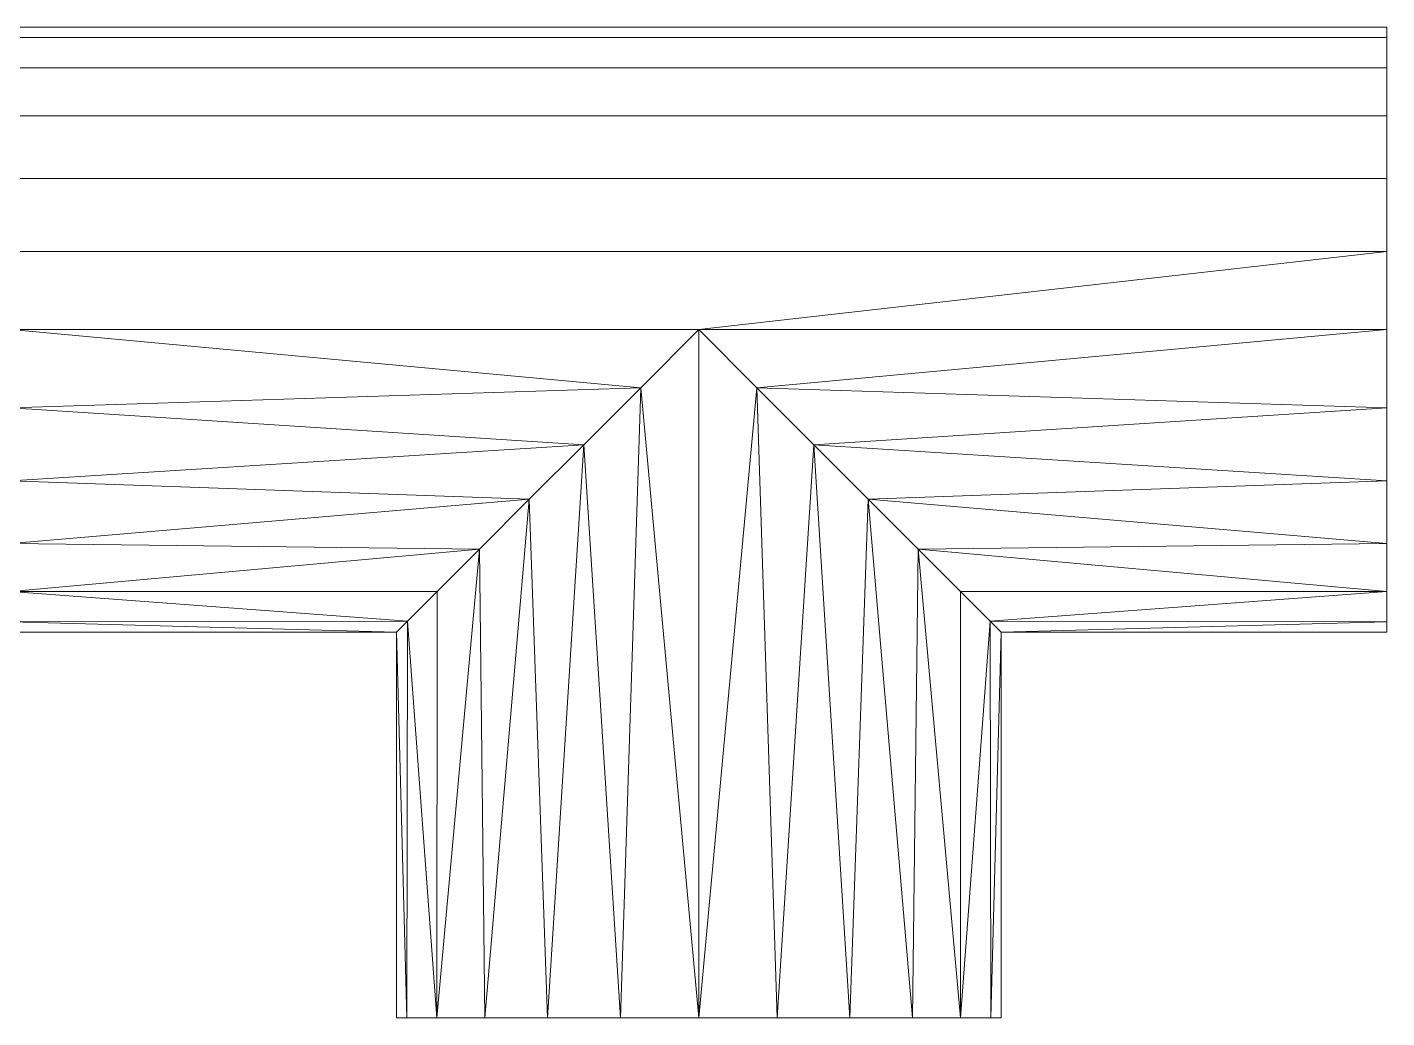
# Model space of a CAD drawing. Header units: inches. Extents: x -3326 to -59, y 8 to 1043.
# Drawn here: x -1359.085 to -1356.129, y 376.139 to 378.293 of the extents above; entities that cross this region are included whole.
import ezdxf

# ---------------------------------------------------------------- set-up
doc = ezdxf.new("R2010")
doc.units = ezdxf.units.IN
doc.header["$MEASUREMENT"] = 0
doc.layers.add('F-SPRN', color=10, linetype='Continuous', lineweight=9)
doc.layers.add('P-PIPE', color=10, linetype='Continuous', lineweight=9)

# ---------------------------------------------------------------- blocks, each defined once
blk = doc.blocks.new('Tee - Welded - Generic - Standard-1086689-05 - Fourth Level')
at = {"layer": 'P-PIPE'}
mesh = blk.add_polyface(dxfattribs=at)
corners = [(-1.4961, -0.6575), (-1.4961, -0.6351, 0.1702), (-1.4961, -0.5694, 0.3287), (-1.4961, -0.4649, 0.4649), (-1.4961, -0.3287, 0.5694), (-1.4961, -0.1702, 0.6351), (-1.4961, 0, 0.6575), (-1.4961, 0.1702, 0.6351), (-1.4961, 0.3287, 0.5694), (-1.4961, 0.4649, 0.4649), (-1.4961, 0.5694, 0.3287), (-1.4961, 0.6351, 0.1702), (-1.4961, 0.6575), (-1.4961, 0.6351, -0.1702), (-1.4961, 0.5694, -0.3287), (-1.4961, 0.4649, -0.4649), (-1.4961, 0.3287, -0.5694), (-1.4961, 0.1702, -0.6351), (-1.4961, 0, -0.6575), (-1.4961, -0.1702, -0.6351), (-1.4961, -0.3287, -0.5694), (-1.4961, -0.4649, -0.4649), (-1.4961, -0.5694, -0.3287), (-1.4961, -0.6351, -0.1702)]
mesh.append_faces([[corners[k] for k in face] for face in [(20, 17, 18, 19)]], dxfattribs={"vtx0": -1})
mesh.append_faces([[corners[k] for k in face] for face in [(23, 17, 20), (11, 23, 8, 10)]], dxfattribs={"vtx0": -1, "vtx1": -1, "vtx2": -1})
mesh.append_faces([[corners[k] for k in face] for face in [(17, 23, 11, 14)]], dxfattribs={"vtx0": -1, "vtx1": -1, "vtx2": -1, "vtx3": -1})
mesh.append_faces([[corners[k] for k in face] for face in [(16, 17, 14, 15), (9, 10, 8)]], dxfattribs={"vtx1": -1})
mesh.append_faces([[corners[k] for k in face] for face in [(7, 8, 3, 6)]], dxfattribs={"vtx1": -1, "vtx2": -1})
mesh.append_faces([[corners[k] for k in face] for face in [(23, 0, 3, 8)]], dxfattribs={"vtx1": -1, "vtx2": -1, "vtx3": -1})
mesh.append_faces([[corners[k] for k in face] for face in [(12, 13, 14, 11)]], dxfattribs={"vtx2": -1})
mesh.append_faces([[corners[k] for k in face] for face in [(20, 21, 22, 23), (0, 1, 2, 3), (3, 4, 5, 6)]], dxfattribs={"vtx3": -1})
mesh = blk.add_polyface(dxfattribs=at)
corners = [(-1.4961, 0.6575), (-1.4961, 0.6351, 0.1702), (-1.4961, 0.5694, 0.3287), (-1.4961, 0.4649, 0.4649), (-1.4961, 0.3287, 0.5694), (-1.4961, 0.1702, 0.6351), (-1.4961, 0, 0.6575), (-1.4961, -0.1702, 0.6351), (-1.4961, -0.3287, 0.5694), (-1.4961, -0.4649, 0.4649), (-1.4961, -0.5694, 0.3287), (-1.4961, -0.6351, 0.1702), (-1.4961, -0.6575), (-0.6575, -0.6575), (-0.6336, -0.6336, 0.1755), (-0.5691, -0.5691, 0.3293), (-0.4771, -0.4771, 0.4524), (-0.3685, -0.3685, 0.5445), (-0.2501, -0.2501, 0.608), (-0.1263, -0.1263, 0.6452), (0, 0, 0.6575), (0.1263, -0.1263, 0.6452), (0.2501, -0.2501, 0.608), (0.3685, -0.3685, 0.5445), (0.4771, -0.4771, 0.4524), (0.5691, -0.5691, 0.3293), (0.6336, -0.6336, 0.1755), (0.6575, -0.6575), (1.4961, -0.6575), (1.4961, -0.6351, 0.1702), (1.4961, -0.5694, 0.3287), (1.4961, -0.4649, 0.4649), (1.4961, -0.3287, 0.5694), (1.4961, -0.1702, 0.6351), (1.4961, 0, 0.6575), (1.4961, 0.1702, 0.6351), (1.4961, 0.3287, 0.5694), (1.4961, 0.4649, 0.4649), (1.4961, 0.5694, 0.3287), (1.4961, 0.6351, 0.1702), (1.4961, 0.6575)]
mesh.append_faces([[corners[k] for k in face] for face in [(13, 11, 12)]], dxfattribs={"vtx0": -1})
mesh.append_faces([[corners[k] for k in face] for face in [(27, 29, 26), (25, 30, 24), (11, 14, 10), (9, 17, 8), (16, 10, 15), (23, 32, 22), (21, 34, 20), (22, 33, 21), (33, 22, 32), (19, 7, 18), (7, 19, 6)]], dxfattribs={"vtx0": -1, "vtx1": -1})
mesh.append_faces([[corners[k] for k in face] for face in [(30, 25, 26), (24, 30, 31), (8, 17, 18), (21, 33, 34), (18, 7, 8), (20, 5, 6)]], dxfattribs={"vtx0": -1, "vtx2": -1})
mesh.append_faces([[corners[k] for k in face] for face in [(20, 34, 35, 5)]], dxfattribs={"vtx0": -1, "vtx2": -1, "vtx3": -1})
mesh.append_faces([[corners[k] for k in face] for face in [(28, 29, 27)]], dxfattribs={"vtx1": -1})
mesh.append_faces([[corners[k] for k in face] for face in [(29, 30, 26), (31, 32, 23), (23, 24, 31), (13, 14, 11), (14, 15, 10), (16, 17, 9), (9, 10, 16), (19, 20, 6)]], dxfattribs={"vtx1": -1, "vtx2": -1})
mesh.append_faces([[corners[k] for k in face] for face in [(38, 39, 1, 2), (36, 37, 3, 4), (37, 38, 2, 3), (35, 36, 4, 5)]], dxfattribs={"vtx1": -1, "vtx3": -1})
mesh.append_faces([[corners[k] for k in face] for face in [(39, 40, 0, 1)]], dxfattribs={"vtx3": -1})
mesh = blk.add_polyface(dxfattribs=at)
corners = [(-1.4961, -0.6575), (-1.4961, -0.6351, -0.1702), (-1.4961, -0.5694, -0.3287), (-1.4961, -0.4649, -0.4649), (-1.4961, -0.3287, -0.5694), (-1.4961, -0.1702, -0.6351), (-1.4961, 0, -0.6575), (-1.4961, 0.1702, -0.6351), (-1.4961, 0.3287, -0.5694), (-1.4961, 0.4649, -0.4649), (-1.4961, 0.5694, -0.3287), (-1.4961, 0.6351, -0.1702), (-1.4961, 0.6575), (1.4961, 0.6575), (1.4961, 0.6351, -0.1702), (1.4961, 0.5694, -0.3287), (1.4961, 0.4649, -0.4649), (1.4961, 0.3287, -0.5694), (1.4961, 0.1702, -0.6351), (1.4961, 0, -0.6575), (1.4961, -0.1702, -0.6351), (1.4961, -0.3287, -0.5694), (1.4961, -0.4649, -0.4649), (1.4961, -0.5694, -0.3287), (1.4961, -0.6351, -0.1702), (1.4961, -0.6575), (0.6575, -0.6575), (0.6336, -0.6336, -0.1755), (0.5691, -0.5691, -0.3293), (0.4771, -0.4771, -0.4524), (0.3685, -0.3685, -0.5445), (0.2501, -0.2501, -0.608), (0.1263, -0.1263, -0.6452), (0, 0, -0.6575), (-0.1263, -0.1263, -0.6452), (-0.2501, -0.2501, -0.608), (-0.3685, -0.3685, -0.5445), (-0.4771, -0.4771, -0.4524), (-0.5691, -0.5691, -0.3293), (-0.6336, -0.6336, -0.1755), (-0.6575, -0.6575)]
mesh.append_faces([[corners[k] for k in face] for face in [(1, 40, 0)]], dxfattribs={"vtx0": -1})
mesh.append_faces([[corners[k] for k in face] for face in [(33, 19, 32), (6, 34, 5), (32, 20, 31), (24, 27, 23), (27, 24, 26), (36, 4, 35), (3, 37, 2), (38, 2, 37), (21, 31, 20)]], dxfattribs={"vtx0": -1, "vtx1": -1})
mesh.append_faces([[corners[k] for k in face] for face in [(35, 4, 5), (6, 33, 34), (23, 28, 29), (29, 22, 23), (21, 30, 31), (23, 27, 28), (36, 3, 4), (3, 36, 37), (39, 1, 2)]], dxfattribs={"vtx0": -1, "vtx2": -1})
mesh.append_faces([[corners[k] for k in face] for face in [(13, 14, 11, 12)]], dxfattribs={"vtx1": -1})
mesh.append_faces([[corners[k] for k in face] for face in [(19, 20, 32), (34, 35, 5), (6, 7, 33), (21, 22, 30), (29, 30, 22), (39, 40, 1), (38, 39, 2)]], dxfattribs={"vtx1": -1, "vtx2": -1})
mesh.append_faces([[corners[k] for k in face] for face in [(18, 19, 33, 7)]], dxfattribs={"vtx1": -1, "vtx2": -1, "vtx3": -1})
mesh.append_faces([[corners[k] for k in face] for face in [(15, 16, 9, 10), (14, 15, 10, 11), (16, 17, 8, 9), (17, 18, 7, 8)]], dxfattribs={"vtx1": -1, "vtx3": -1})
mesh.append_faces([[corners[k] for k in face] for face in [(24, 25, 26)]], dxfattribs={"vtx2": -1})
mesh = blk.add_polyface(dxfattribs=at)
corners = [(-0.6575, -1.4961), (-0.6351, -1.4961, 0.1702), (-0.5694, -1.4961, 0.3287), (-0.4649, -1.4961, 0.4649), (-0.3287, -1.4961, 0.5694), (-0.1702, -1.4961, 0.6351), (0, -1.4961, 0.6575), (0.1702, -1.4961, 0.6351), (0.3287, -1.4961, 0.5694), (0.4649, -1.4961, 0.4649), (0.5694, -1.4961, 0.3287), (0.6351, -1.4961, 0.1702), (0.6575, -1.4961), (0.6575, -0.6575), (0.6336, -0.6336, 0.1755), (0.5691, -0.5691, 0.3293), (0.4771, -0.4771, 0.4524), (0.3685, -0.3685, 0.5445), (0.2501, -0.2501, 0.608), (0.1263, -0.1263, 0.6452), (0, 0, 0.6575), (-0.1263, -0.1263, 0.6452), (-0.2501, -0.2501, 0.608), (-0.3685, -0.3685, 0.5445), (-0.4771, -0.4771, 0.4524), (-0.5691, -0.5691, 0.3293), (-0.6336, -0.6336, 0.1755), (-0.6575, -0.6575)]
mesh.append_faces([[corners[k] for k in face] for face in [(13, 11, 12)]], dxfattribs={"vtx0": -1})
mesh.append_faces([[corners[k] for k in face] for face in [(22, 5, 21), (24, 3, 23), (8, 18, 7), (17, 9, 16)]], dxfattribs={"vtx0": -1, "vtx1": -1})
mesh.append_faces([[corners[k] for k in face] for face in [(24, 2, 3), (26, 1, 2), (22, 4, 5), (6, 20, 21), (21, 5, 6), (19, 6, 7), (16, 9, 10), (17, 8, 9), (6, 19, 20)]], dxfattribs={"vtx0": -1, "vtx2": -1})
mesh.append_faces([[corners[k] for k in face] for face in [(26, 27, 1), (3, 4, 23), (25, 26, 2), (24, 25, 2), (22, 23, 4), (10, 11, 14), (18, 19, 7), (17, 18, 8), (13, 14, 11), (15, 16, 10), (14, 15, 10)]], dxfattribs={"vtx1": -1, "vtx2": -1})
mesh.append_faces([[corners[k] for k in face] for face in [(27, 0, 1)]], dxfattribs={"vtx2": -1})
mesh = blk.add_polyface(dxfattribs=at)
corners = [(0.6575, -1.4961), (0.6351, -1.4961, -0.1702), (0.5694, -1.4961, -0.3287), (0.4649, -1.4961, -0.4649), (0.3287, -1.4961, -0.5694), (0.1702, -1.4961, -0.6351), (0, -1.4961, -0.6575), (-0.1702, -1.4961, -0.6351), (-0.3287, -1.4961, -0.5694), (-0.4649, -1.4961, -0.4649), (-0.5694, -1.4961, -0.3287), (-0.6351, -1.4961, -0.1702), (-0.6575, -1.4961), (-0.6575, -0.6575), (-0.6336, -0.6336, -0.1755), (-0.5691, -0.5691, -0.3293), (-0.4771, -0.4771, -0.4524), (-0.3685, -0.3685, -0.5445), (-0.2501, -0.2501, -0.608), (-0.1263, -0.1263, -0.6452), (0, 0, -0.6575), (0.1263, -0.1263, -0.6452), (0.2501, -0.2501, -0.608), (0.3685, -0.3685, -0.5445), (0.4771, -0.4771, -0.4524), (0.5691, -0.5691, -0.3293), (0.6336, -0.6336, -0.1755), (0.6575, -0.6575)]
mesh.append_faces([[corners[k] for k in face] for face in [(13, 11, 12)]], dxfattribs={"vtx0": -1})
mesh.append_faces([[corners[k] for k in face] for face in [(22, 5, 21), (24, 3, 23), (8, 18, 7), (17, 9, 16)]], dxfattribs={"vtx0": -1, "vtx1": -1})
mesh.append_faces([[corners[k] for k in face] for face in [(24, 2, 3), (26, 1, 2), (22, 4, 5), (6, 20, 21), (21, 5, 6), (19, 6, 7), (16, 9, 10), (17, 8, 9), (6, 19, 20)]], dxfattribs={"vtx0": -1, "vtx2": -1})
mesh.append_faces([[corners[k] for k in face] for face in [(0, 1, 27)]], dxfattribs={"vtx1": -1})
mesh.append_faces([[corners[k] for k in face] for face in [(26, 27, 1), (3, 4, 23), (25, 26, 2), (24, 25, 2), (22, 23, 4), (10, 11, 14), (18, 19, 7), (17, 18, 8), (13, 14, 11), (15, 16, 10), (14, 15, 10)]], dxfattribs={"vtx1": -1, "vtx2": -1})
mesh = blk.add_polyface(dxfattribs=at)
corners = [(-0.6575, -1.4961), (-0.6351, -1.4961, -0.1702), (-0.5694, -1.4961, -0.3287), (-0.4649, -1.4961, -0.4649), (-0.3287, -1.4961, -0.5694), (-0.1702, -1.4961, -0.6351), (0, -1.4961, -0.6575), (0.1702, -1.4961, -0.6351), (0.3287, -1.4961, -0.5694), (0.4649, -1.4961, -0.4649), (0.5694, -1.4961, -0.3287), (0.6351, -1.4961, -0.1702), (0.6575, -1.4961), (0.6351, -1.4961, 0.1702), (0.5694, -1.4961, 0.3287), (0.4649, -1.4961, 0.4649), (0.3287, -1.4961, 0.5694), (0.1702, -1.4961, 0.6351), (0, -1.4961, 0.6575), (-0.1702, -1.4961, 0.6351), (-0.3287, -1.4961, 0.5694), (-0.4649, -1.4961, 0.4649), (-0.5694, -1.4961, 0.3287), (-0.6351, -1.4961, 0.1702)]
mesh.append_faces([[corners[k] for k in face] for face in [(16, 14, 15), (13, 11, 12)]], dxfattribs={"vtx0": -1})
mesh.append_faces([[corners[k] for k in face] for face in [(0, 3, 11, 13)]], dxfattribs={"vtx0": -1, "vtx1": -1, "vtx2": -1, "vtx3": -1})
mesh.append_faces([[corners[k] for k in face] for face in [(16, 0, 13, 14), (21, 0, 16, 17)]], dxfattribs={"vtx0": -1, "vtx1": -1, "vtx3": -1})
mesh.append_faces([[corners[k] for k in face] for face in [(5, 8, 9, 11)]], dxfattribs={"vtx0": -1, "vtx2": -1, "vtx3": -1})
mesh.append_faces([[corners[k] for k in face] for face in [(17, 18, 21)]], dxfattribs={"vtx1": -1, "vtx2": -1})
mesh.append_faces([[corners[k] for k in face] for face in [(6, 7, 8, 5), (9, 10, 11), (22, 23, 0, 21), (19, 20, 21, 18)]], dxfattribs={"vtx2": -1})
mesh.append_faces([[corners[k] for k in face] for face in [(3, 4, 5, 11)]], dxfattribs={"vtx2": -1, "vtx3": -1})
mesh.append_faces([[corners[k] for k in face] for face in [(0, 1, 2, 3)]], dxfattribs={"vtx3": -1})

msp = doc.modelspace()

# ---------------------------------------------------------------- linework, layer by layer
at = {"layer": 'F-SPRN', "color": 1}
for p, q in [((-1356.1289, 377.635, 964), (-1359.1211, 377.635, 964)), ((-1357.625, 376.139, 964), (-1357.625, 377.635, 964))]:
    msp.add_line(p, q, dxfattribs=at)

# ---------------------------------------------------------------- block references
at = {"layer": 'F-SPRN', "color": 1, "extrusion": (0, 0, -1)}
msp.add_blockref('Tee - Welded - Generic - Standard-1086689-05 - Fourth Level', (1357.625, 377.635, -964), dxfattribs=at)

doc.saveas('drawing.dxf')
